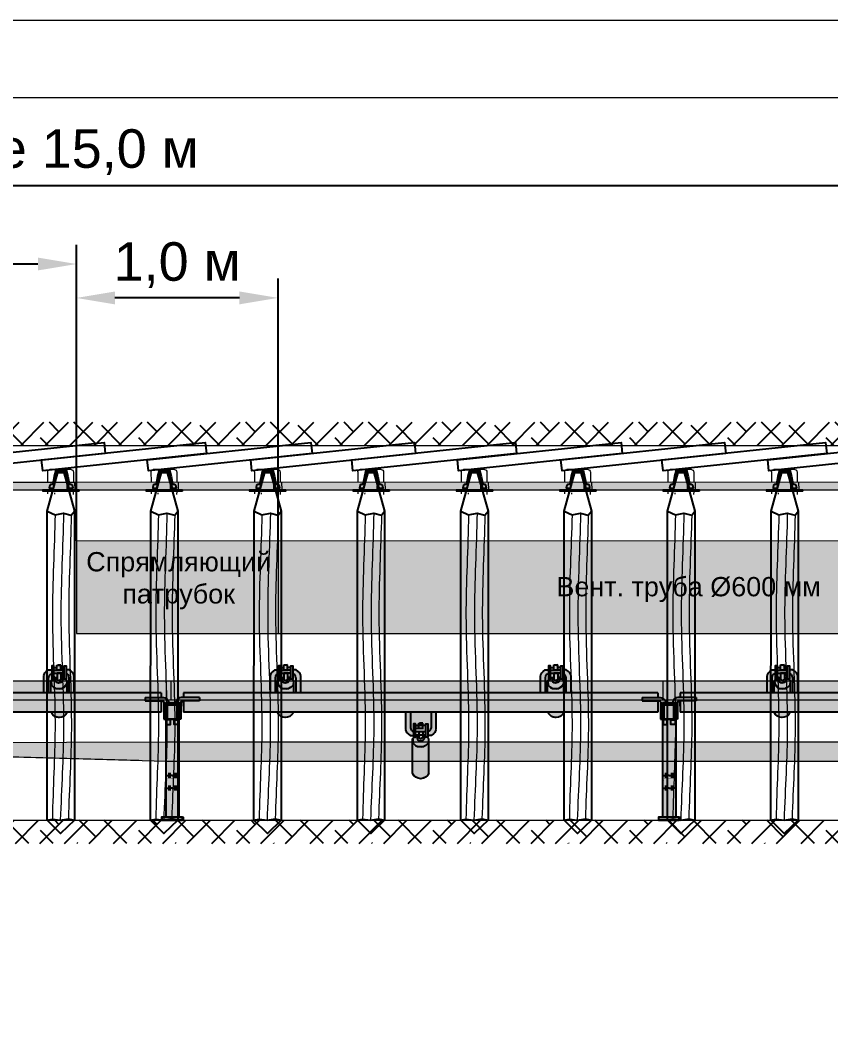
# Model space of a CAD drawing. Header units: inches. Extents: x -1850 to 56, y -982 to 275.
# Drawn here: x -1746.9 to -1694.4, y -750.3 to -684.8 of the extents above; entities that cross this region are included whole.
import ezdxf

# ---------------------------------------------------------------- set-up
doc = ezdxf.new("R2010")
doc.units = ezdxf.units.IN
doc.header["$MEASUREMENT"] = 0
doc.linetypes.add('ACAD_ISO10W100', pattern=[18, 12, -3, 0, -3])
doc.styles.get("Standard").update_dxf_attribs({"font": 'ARIAL.TTF'})
doc.dimstyles.new('ISO-25', dxfattribs={"dimtxt": 2.5, "dimasz": 2.5, "dimexe": 1.25, "dimexo": 0, "dimtad": 1, "dimdec": 0, "dimtxsty": 'Standard', "dimcen": 2.5, "dimadec": 0, "dimazin": 0, "dimtfac": 1, "dimtdec": 0, "dimtmove": 0, "dimatfit": 3, "dimfxl": 0, "dimarcsym": 0})

# ---------------------------------------------------------------- blocks, each defined once
blk = doc.blocks.new('*D77')
at = {"color": 0, "lineweight": -2}
for p, q in [((-1743.289, -718.572), (-1743.296, -701.58)), ((-1730.219, -718.567), (-1730.226, -701.575)), ((-1732.725, -702.826), (-1740.795, -702.829))]:
    blk.add_line(p, q, dxfattribs=at)
at = {"color": 0}
for points in [[(-1740.795, -702.413), (-1740.795, -703.246), (-1743.295, -702.83)], [(-1732.725, -702.409), (-1732.725, -703.243), (-1730.225, -702.825)]]:
    blk.add_solid(points, dxfattribs=at)
at = {"layer": 'Defpoints', "color": 0}
for p in [(-1743.295, -702.83), (-1743.289, -718.572), (-1730.219, -718.567)]:
    blk.add_point(p, dxfattribs=at)
at = {"color": 0, "lineweight": 0, "insert": (-1736.761, -700.7), "char_height": 2.5, "attachment_point": 5, "rotation": 0.02264}
blk.add_mtext('1,0 м', dxfattribs=at)
blk = doc.blocks.new('*D78')
at = {"color": 0, "lineweight": -2}
for p, q in [((-1823.291, -718.572), (-1823.291, -699.38)), ((-1743.289, -718.572), (-1743.289, -699.38)), ((-1745.789, -700.63), (-1820.791, -700.63))]:
    blk.add_line(p, q, dxfattribs=at)
at = {"color": 0}
for points in [[(-1820.791, -700.213), (-1820.791, -701.046), (-1823.291, -700.63)], [(-1745.789, -700.213), (-1745.789, -701.046), (-1743.289, -700.63)]]:
    blk.add_solid(points, dxfattribs=at)
at = {"layer": 'Defpoints', "color": 0}
for p in [(-1823.291, -700.63), (-1823.291, -718.572), (-1743.289, -718.572)]:
    blk.add_point(p, dxfattribs=at)
at = {"color": 0, "lineweight": 0, "insert": (-1783.29, -698.478), "char_height": 2.5, "attachment_point": 5}
blk.add_mtext('не более 8,0 м', dxfattribs=at)
blk = doc.blocks.new('*D81')
at = {"color": 0, "lineweight": -2}
for p, q in [((-1823.288, -718.578), (-1823.288, -694.281)), ((-1673.29, -718.541), (-1673.29, -694.281)), ((-1820.788, -695.531), (-1675.79, -695.531))]:
    blk.add_line(p, q, dxfattribs=at)
at = {"color": 0}
for points in [[(-1820.788, -695.115), (-1820.788, -695.948), (-1823.288, -695.531)], [(-1675.79, -695.115), (-1675.79, -695.948), (-1673.29, -695.531)]]:
    blk.add_solid(points, dxfattribs=at)
at = {"layer": 'Defpoints', "color": 0}
for p in [(-1673.29, -695.531), (-1823.288, -718.578), (-1673.29, -718.541)]:
    blk.add_point(p, dxfattribs=at)
at = {"color": 0, "lineweight": 0, "insert": (-1748.289, -693.379), "char_height": 2.5, "attachment_point": 5}
blk.add_mtext('не более 15,0 м', dxfattribs=at)
blk = doc.blocks.new('Ж.С. Л-80...')
at = {"lineweight": 0}
for color, points in [(254, [(-5954.7, 195.2), (-5954.7, 216.2), (-5931.9, 216.2), (-5931.9, 956.3), (-5879.6, 956.3), (-5868.9, 956.3), (-5867.4, 961.1), (-5860.5, 973.6), (-5853.7, 982), (-5843.2, 988.8), (-5832.2, 992), (-5816.9, 992), (-5816.9, 1020.9), (-5253.6, 1020.9), (-5253.6, 1132), (-5249.6, 1142.5), (-5245.6, 1151), (-5236.6, 1160), (-5222.6, 1170), (-5201.5, 1170), (-5201.5, 1196.1), (-5187.5, 1196.1), (-5187.5, 1184.8), (-5167.5, 1184.8), (-5167.5, 1201.7), (-5141.6, 1201.7), (-5141.6, 1185), (-5121.8, 1184.8), (-5121.8, 1196.1), (-5107.6, 1196.1), (-5107.6, 1171.9), (-5103.6, 1171), (-5086.6, 1170), (-5072.6, 1160), (-5063.5, 1151), (-5055.5, 1134), (-5055.5, 1097.7), (-5055.5, 1020.9), (-3503.6, 1020.9), (-3503.6, 1132), (-3495.6, 1151), (-3486.6, 1160), (-3472.6, 1170), (-3455.5, 1171), (-3451.5, 1171), (-3451.5, 1196.1), (-3437.5, 1196.1), (-3437.3, 1184.8), (-3417.8, 1184.8), (-3417.5, 1201.7), (-3391.6, 1201.7), (-3391.3, 1184.8), (-3371.7, 1184.8), (-3371.7, 1196.1), (-3357.6, 1196.1), (-3357.6, 1171.4), (-3353.6, 1171), (-3336.6, 1170), (-3322.6, 1160), (-3313.5, 1151), (-3305.5, 1134), (-3305.5, 1020.9), (-2742.2, 1020.9), (-2742.2, 992), (-2726.9, 992), (-2715.9, 988.8), (-2705.4, 982), (-2699.8, 975.1), (-2691.8, 961.1), (-2690.2, 956.3), (-2627.3, 956.3), (-2627.3, 216.2), (-2604.5, 216.2), (-2604.5, 195.2), (-2739.3, 195.2), (-2739.3, 216.2), (-2713, 216.2), (-2713, 849.7), (-2725.3, 849.7), (-2725.3, 960.3), (-2726.9, 964.7), (-2735.3, 968.4), (-2742.2, 894.9), (-3352.1, 894.9), (-3359.3, 882.8), (-3374.4, 869.4), (-3390, 862.9), (-3403.5, 861.2), (-3417.1, 862.9), (-3432.6, 869.3), (-3444.4, 878.9), (-3452.8, 890.5), (-3455.3, 894.9), (-4180.5, 894.9), (-4180.5, 783.8), (-4180.5, 781.8), (-4188.5, 764.8), (-4197.6, 755.8), (-4211.6, 745.8), (-4228.6, 744.8), (-4232.6, 744.8), (-4232.6, 734), (-4237.7, 734), (-4226.6, 724), (-4226.6, 701.2), (-4226.6, 500.7), (-4241.7, 479.2), (-4256, 469.9), (-4279.6, 464.8), (-4299.4, 468.3), (-4313.7, 476.1), (-4323.8, 485.8), (-4332.5, 500.7), (-4332.5, 724), (-4321.5, 734), (-4326.5, 734), (-4326.5, 743.4), (-4330.5, 744.8), (-4347.6, 745.8), (-4366.1, 760.3), (-4374.6, 773.3), (-4378.6, 783.8), (-4378.6, 894.9), (-5104, 894.9), (-5106.3, 890.5), (-5117.6, 876), (-5126.7, 869.2), (-5138.5, 863.9), (-5148.7, 861.6), (-5155.6, 861.2), (-5171.4, 863.5), (-5183.2, 868.4), (-5194.7, 877), (-5200.8, 884), (-5207.1, 894.9), (-5816.9, 894.9), (-5816.9, 968.4), (-5823.8, 968.4), (-5832.2, 964.7), (-5833.9, 960.3), (-5833.9, 849.7), (-5846.2, 849.7), (-5846.2, 216.2), (-5819.9, 216.2), (-5819.9, 195.2)]), (253, [(-2629.3, 975.1), (-5881.6, 975.1), (-5881.6, 1097.7), (-2629.3, 1097.7)]), (253, [(-2627.3, 578.7), (-5879.6, 578.7), (-5879.6, 701.2), (-2627.3, 701.2)])]:
    blk.add_hatch(color=color, dxfattribs=at).paths.add_polyline_path(points)
at = {"color": 7}
for p, q in [((-5187.3, 1184.8), (-5167.8, 1184.8)), ((-5167.5, 1168.3), (-5167.5, 1201.7)), ((-5167.5, 1201.7), (-5149.1, 1201.2)), ((-5141.6, 1201.7), (-5160.1, 1201.2)), ((-5141.6, 1168.3), (-5141.6, 1201.7)), ((-5121.8, 1184.8), (-5141.3, 1184.8)), ((-3437.3, 1184.8), (-3417.8, 1184.8)), ((-3417.5, 1201.7), (-3399.1, 1201.2)), ((-3417.5, 1168.3), (-3417.5, 1201.7)), ((-3391.6, 1201.7), (-3410.1, 1201.2)), ((-3391.6, 1168.3), (-3391.6, 1201.7)), ((-3371.8, 1184.8), (-3391.3, 1184.8)), ((-5253.6, 1134), (-5245.6, 1151)), ((-5253.6, 1020.9), (-5253.6, 1132)), ((-5245.6, 1151), (-5236.6, 1160)), ((-5236.6, 1160), (-5222.6, 1170)), ((-5222.6, 1170), (-5205.5, 1171)), ((-5221.6, 1020.9), (-5221.6, 1119)), ((-5221.4, 1118.6), (-5218.4, 1130.5)), ((-5218.4, 1130.5), (-5213.9, 1139)), ((-5213.9, 1139), (-5207.4, 1143.4)), ((-5207.4, 1143.4), (-5201.9, 1144.4)), ((-5187.3, 1148.3), (-5142.1, 1148.3)), ((-5187.3, 1121), (-5168.7, 1121)), ((-5186.9, 1169.1), (-5137.5, 1169.1)), ((-5177.4, 1121.4), (-5177, 1102.7)), ((-5122.2, 1169.1), (-5171.7, 1169.1)), ((-5167.4, 1147.9), (-5167.4, 1111.8)), ((-5121.8, 1148.3), (-5167.1, 1148.3)), ((-5141.7, 1147.9), (-5141.7, 1111.8)), ((-5121.8, 1121), (-5140.5, 1121)), ((-5131.8, 1121.4), (-5132.2, 1102.7)), ((-5101.7, 1143.4), (-5107.2, 1144.4)), ((-5086.6, 1170), (-5103.6, 1171)), ((-5095.3, 1139), (-5101.7, 1143.4)), ((-5090.8, 1130.5), (-5095.3, 1139)), ((-5087.8, 1118.6), (-5090.8, 1130.5)), ((-5087.6, 1020.9), (-5087.6, 1119)), ((-5072.6, 1160), (-5086.6, 1170)), ((-5063.5, 1151), (-5072.6, 1160)), ((-5055.5, 1134), (-5063.5, 1151)), ((-5055.5, 1020.9), (-5055.5, 1132)), ((-3503.6, 1134), (-3495.6, 1151)), ((-3503.6, 1020.9), (-3503.6, 1132)), ((-3495.6, 1151), (-3486.6, 1160)), ((-3486.6, 1160), (-3472.6, 1170)), ((-3472.6, 1170), (-3455.5, 1171)), ((-3471.6, 1020.9), (-3471.6, 1119)), ((-3471.4, 1118.6), (-3468.4, 1130.5)), ((-3468.4, 1130.5), (-3463.9, 1139)), ((-3463.9, 1139), (-3457.4, 1143.4)), ((-3457.4, 1143.4), (-3451.9, 1144.4)), ((-3437.3, 1148.3), (-3392.1, 1148.3)), ((-3437.3, 1121), (-3418.7, 1121)), ((-3436.9, 1169.1), (-3387.5, 1169.1)), ((-3427.4, 1121.4), (-3427, 1102.7)), ((-3372.2, 1169.1), (-3421.7, 1169.1)), ((-3417.4, 1147.9), (-3417.4, 1111.8)), ((-3371.8, 1148.3), (-3417.1, 1148.3)), ((-3391.7, 1147.9), (-3391.7, 1111.8)), ((-3371.8, 1121), (-3390.5, 1121)), ((-3381.8, 1121.4), (-3382.2, 1102.7)), ((-3351.7, 1143.4), (-3357.2, 1144.4)), ((-3336.6, 1170), (-3353.6, 1171)), ((-3345.3, 1139), (-3351.7, 1143.4)), ((-3340.8, 1130.5), (-3345.3, 1139)), ((-3337.8, 1118.6), (-3340.8, 1130.5)), ((-3337.6, 1020.9), (-3337.6, 1119)), ((-3322.6, 1160), (-3336.6, 1170)), ((-3313.5, 1151), (-3322.6, 1160)), ((-3305.5, 1134), (-3313.5, 1151)), ((-3305.5, 1020.9), (-3305.5, 1132)), ((-5197.9, 1070.9), (-5210.9, 1091)), ((-5207.5, 1100), (-5196.5, 1110)), ((-5207.5, 1020.9), (-5207.5, 1100)), ((-5205.5, 1097), (-5202.5, 1070.9)), ((-5202.5, 1070.9), (-5187.5, 1055.9)), ((-5187.8, 1059.9), (-5197.9, 1070.9)), ((-5174.8, 1049.9), (-5187.8, 1059.9)), ((-5187.5, 1055.9), (-5174.4, 1049.9)), ((-5177, 1102.7), (-5175.3, 1096.1)), ((-5175.3, 1096.1), (-5171.6, 1091.1)), ((-5156.8, 1047.9), (-5174.8, 1049.9)), ((-5174.4, 1049.9), (-5152.4, 1047.9)), ((-5171.6, 1091.1), (-5168.2, 1088.2)), ((-5168.2, 1088.2), (-5159.1, 1085.7)), ((-5167.4, 1111.8), (-5165.7, 1106.4)), ((-5165.7, 1106.4), (-5162.4, 1102.7)), ((-5162.4, 1102.7), (-5157.4, 1101.1)), ((-5159.1, 1085.7), (-5155.4, 1085.7)), ((-5157.4, 1101.1), (-5154.5, 1101.1)), ((-5134.7, 1049.9), (-5156.8, 1047.9)), ((-5151.7, 1101.1), (-5154.6, 1101.1)), ((-5150.1, 1085.7), (-5153.8, 1085.7)), ((-5152.4, 1047.9), (-5134.3, 1049.9)), ((-5146.7, 1102.7), (-5151.7, 1101.1)), ((-5140.9, 1088.2), (-5150.1, 1085.7)), ((-5143.4, 1106.4), (-5146.7, 1102.7)), ((-5141.7, 1111.8), (-5143.4, 1106.4)), ((-5137.6, 1091.1), (-5140.9, 1088.2)), ((-5133.8, 1096.1), (-5137.6, 1091.1)), ((-5121.7, 1055.9), (-5134.7, 1049.9)), ((-5134.3, 1049.9), (-5121.3, 1059.9)), ((-5132.2, 1102.7), (-5133.8, 1096.1)), ((-5106.6, 1070.9), (-5121.7, 1055.9)), ((-5101.6, 1100), (-5112.7, 1110)), ((-5103.6, 1097), (-5106.6, 1070.9)), ((-5101.6, 1020.9), (-5101.6, 1100)), ((-3457.5, 1100), (-3446.5, 1110)), ((-3457.5, 1020.9), (-3457.5, 1100)), ((-3455.5, 1097), (-3452.5, 1070.9)), ((-3452.5, 1070.9), (-3437.5, 1055.9)), ((-3424.8, 1049.9), (-3437.8, 1059.9)), ((-3437.5, 1055.9), (-3424.4, 1049.9)), ((-3427, 1102.7), (-3425.3, 1096.1)), ((-3425.3, 1096.1), (-3421.6, 1091.1)), ((-3406.8, 1047.9), (-3424.8, 1049.9)), ((-3424.4, 1049.9), (-3402.4, 1047.9)), ((-3421.6, 1091.1), (-3418.2, 1088.2)), ((-3418.2, 1088.2), (-3409.1, 1085.7)), ((-3417.4, 1111.8), (-3415.7, 1106.4)), ((-3415.7, 1106.4), (-3412.4, 1102.7)), ((-3412.4, 1102.7), (-3407.4, 1101.1)), ((-3409.1, 1085.7), (-3405.4, 1085.7)), ((-3407.4, 1101.1), (-3404.5, 1101.1)), ((-3384.7, 1049.9), (-3406.8, 1047.9)), ((-3401.7, 1101.1), (-3404.6, 1101.1)), ((-3400.1, 1085.7), (-3403.8, 1085.7)), ((-3402.4, 1047.9), (-3384.3, 1049.9)), ((-3396.7, 1102.7), (-3401.7, 1101.1)), ((-3390.9, 1088.2), (-3400.1, 1085.7)), ((-3393.4, 1106.4), (-3396.7, 1102.7)), ((-3391.7, 1111.8), (-3393.4, 1106.4)), ((-3387.6, 1091.1), (-3390.9, 1088.2)), ((-3383.8, 1096.1), (-3387.6, 1091.1)), ((-3371.7, 1055.9), (-3384.7, 1049.9)), ((-3384.3, 1049.9), (-3371.3, 1059.9)), ((-3382.2, 1102.7), (-3383.8, 1096.1)), ((-3356.6, 1070.9), (-3371.7, 1055.9)), ((-3371.3, 1059.9), (-3361.3, 1070.9)), ((-3351.6, 1100), (-3362.7, 1110)), ((-3361.3, 1070.9), (-3348.3, 1091)), ((-3353.6, 1097), (-3356.6, 1070.9)), ((-3351.6, 1020.9), (-3351.6, 1100)), ((-5853.7, 982), (-5860.5, 973.6)), ((-5843.2, 988.8), (-5853.7, 982)), ((-5832.2, 992), (-5843.2, 988.8)), ((-5817, 992), (-5832.2, 992)), ((-5713.7, 992), (-5832.2, 992)), ((-5816.9, 1020.9), (-2742.2, 1020.9)), ((-5816.9, 1020.9), (-5816.9, 992)), ((-5713.7, 992), (-5713.7, 968.4)), ((-2845.4, 992), (-2845.4, 968.4)), ((-2845.4, 992), (-2726.9, 992)), ((-2742.2, 1020.9), (-2742.2, 992)), ((-2742.1, 992), (-2726.9, 992)), ((-2726.9, 992), (-2715.9, 988.8)), ((-2715.9, 988.8), (-2705.4, 982)), ((-2705.4, 982), (-2698.6, 973.6)), ((-5931.9, 956.3), (-5931.9, 216.2)), ((-5868.9, 956.3), (-5931.9, 956.3)), ((-5867.4, 961.1), (-5870, 947.4)), ((-5860.5, 973.6), (-5867.4, 961.1)), ((-5842.7, 952.7), (-5844.8, 944.3)), ((-5838, 959), (-5842.7, 952.7)), ((-5832.2, 964.7), (-5838, 959)), ((-5833.9, 960.3), (-5833.9, 849.7)), ((-5823.8, 968.4), (-5832.2, 964.7)), ((-5713.7, 968.4), (-5823.8, 968.4)), ((-5816.9, 968.4), (-5816.9, 894.9)), ((-2845.4, 968.4), (-2735.3, 968.4)), ((-2742.2, 968.4), (-2742.2, 894.9)), ((-2735.3, 968.4), (-2726.9, 964.7)), ((-2726.9, 964.7), (-2721.2, 959)), ((-2725.3, 960.3), (-2725.3, 849.7)), ((-2721.2, 959), (-2716.5, 952.7)), ((-2716.5, 952.7), (-2714.4, 944.3)), ((-2698.6, 973.6), (-2691.8, 961.1)), ((-2691.8, 961.1), (-2689.2, 947.4)), ((-2690.2, 956.3), (-2627.3, 956.3)), ((-2627.3, 956.3), (-2627.3, 216.2)), ((-5816.9, 894.9), (-2742.2, 894.9)), ((-4378.6, 894.9), (-4378.6, 783.8)), ((-4346.6, 894.9), (-4346.6, 796.8)), ((-4212.6, 894.9), (-4212.6, 796.8)), ((-4180.5, 894.9), (-4180.5, 783.8)), ((-5833.9, 849.7), (-5861, 849.7)), ((-5846.2, 849.7), (-5846.2, 211.3)), ((-4346.4, 797.3), (-4343.4, 785.3)), ((-4343.4, 785.3), (-4338.9, 776.8)), ((-4312.3, 808.9), (-4292.8, 808.9)), ((-4247.2, 793.1), (-4296.7, 793.1)), ((-4292.5, 792.4), (-4292.5, 825.7)), ((-4292.5, 825.7), (-4274.1, 825.2)), ((-4246.8, 812.7), (-4292.1, 812.7)), ((-4266.6, 825.7), (-4285.1, 825.2)), ((-4266.6, 792.4), (-4266.6, 825.7)), ((-4246.8, 808.9), (-4266.3, 808.9)), ((-4215.8, 785.3), (-4220.3, 776.8)), ((-4212.8, 797.3), (-4215.8, 785.3)), ((-2725.3, 849.7), (-2698.2, 849.7)), ((-2713, 849.7), (-2713, 211.3)), ((-4378.6, 781.8), (-4370.6, 764.8)), ((-4370.6, 764.8), (-4361.6, 755.8)), ((-4361.6, 755.8), (-4347.6, 745.8)), ((-4347.6, 745.8), (-4330.5, 744.8)), ((-4338.9, 776.8), (-4332.4, 772.4)), ((-4332.5, 724), (-4321.5, 734)), ((-4332.5, 500.7), (-4332.5, 724)), ((-4332.4, 772.4), (-4326.9, 771.4)), ((-4330.5, 721), (-4327.5, 695)), ((-4312.3, 767.5), (-4246.7, 767.5)), ((-4312.3, 745), (-4293.7, 745)), ((-4311.9, 747.9), (-4246.7, 747.9)), ((-4302.4, 745.4), (-4302, 726.8)), ((-4302, 726.8), (-4300.3, 720.1)), ((-4300.3, 720.1), (-4296.6, 715.2)), ((-4292.4, 772), (-4292.4, 735.9)), ((-4292.4, 735.9), (-4290.7, 730.5)), ((-4290.7, 730.5), (-4287.4, 726.8)), ((-4287.4, 726.8), (-4282.4, 725.1)), ((-4282.4, 725.1), (-4279.5, 725.1)), ((-4276.7, 725.1), (-4279.6, 725.1)), ((-4271.7, 726.8), (-4276.7, 725.1)), ((-4268.4, 730.5), (-4271.7, 726.8)), ((-4266.7, 735.9), (-4268.4, 730.5)), ((-4266.7, 772), (-4266.7, 735.9)), ((-4246.8, 745), (-4265.5, 745)), ((-4258.8, 720.1), (-4262.6, 715.2)), ((-4257.2, 726.8), (-4258.8, 720.1)), ((-4256.8, 745.4), (-4257.2, 726.8)), ((-4226.6, 724), (-4237.7, 734)), ((-4226.7, 772.4), (-4232.2, 771.4)), ((-4228.6, 721), (-4231.6, 695)), ((-4211.6, 745.8), (-4228.6, 744.8)), ((-4220.3, 776.8), (-4226.7, 772.4)), ((-4226.6, 500.7), (-4226.6, 724)), ((-4197.6, 755.8), (-4211.6, 745.8)), ((-4188.5, 764.8), (-4197.6, 755.8)), ((-4180.5, 781.8), (-4188.5, 764.8)), ((-4327.5, 695), (-4312.5, 680)), ((-4312.5, 680), (-4299.4, 674)), ((-4281.8, 672), (-4299.8, 674)), ((-4299.4, 674), (-4277.4, 672)), ((-4296.6, 715.2), (-4293.2, 712.3)), ((-4293.2, 712.3), (-4284.1, 709.8)), ((-4284.1, 709.8), (-4280.4, 709.8)), ((-4259.7, 674), (-4281.8, 672)), ((-4275.1, 709.8), (-4278.8, 709.8)), ((-4277.4, 672), (-4259.3, 674)), ((-4265.9, 712.3), (-4275.1, 709.8)), ((-4262.6, 715.2), (-4265.9, 712.3)), ((-4246.7, 680), (-4259.7, 674)), ((-4231.6, 695), (-4246.7, 680)), ((-5888.8, 486.5), (-5914.6, 486.5)), ((-5904.3, 503.3), (-5904.3, 470.4)), ((-5851.3, 486.5), (-5877.1, 486.5)), ((-5866.8, 503.3), (-5866.8, 470.4)), ((-2707.9, 486.5), (-2682, 486.5)), ((-2692.4, 503.3), (-2692.4, 470.4)), ((-2670.4, 486.5), (-2644.5, 486.5)), ((-2654.9, 503.3), (-2654.9, 470.4)), ((-5888.8, 404), (-5914.6, 404)), ((-5904.3, 420.7), (-5904.3, 387.8)), ((-5851.3, 404), (-5877.1, 404)), ((-5866.8, 420.7), (-5866.8, 387.8)), ((-2707.9, 404), (-2682, 404)), ((-2692.4, 420.7), (-2692.4, 387.8)), ((-2670.4, 404), (-2644.5, 404)), ((-2654.9, 420.7), (-2654.9, 387.8))]:
    blk.add_line(p, q, dxfattribs=at)
at = {"color": 7, "lineweight": 0}
blk.add_lwpolyline([(-5954.7, 195.2), (-5954.7, 216.2), (-5931.9, 216.2), (-5931.9, 956.3), (-5879.6, 956.3), (-5868.9, 956.3), (-5867.4, 961.1), (-5860.5, 973.6), (-5853.7, 982), (-5843.2, 988.8), (-5832.2, 992), (-5816.9, 992), (-5816.9, 1020.9), (-5253.6, 1020.9), (-5253.6, 1132), (-5249.6, 1142.5), (-5245.6, 1151), (-5236.6, 1160), (-5222.6, 1170), (-5201.5, 1170), (-5201.5, 1196.1), (-5187.5, 1196.1), (-5187.5, 1184.8), (-5167.5, 1184.8), (-5167.5, 1201.7), (-5141.6, 1201.7), (-5141.6, 1185), (-5121.8, 1184.8), (-5121.8, 1196.1), (-5107.6, 1196.1), (-5107.6, 1171.9), (-5103.6, 1171), (-5086.6, 1170), (-5072.6, 1160), (-5063.5, 1151), (-5055.5, 1134), (-5055.5, 1097.7), (-5055.5, 1020.9), (-3503.6, 1020.9), (-3503.6, 1132), (-3495.6, 1151), (-3486.6, 1160), (-3472.6, 1170), (-3455.5, 1171), (-3451.5, 1171), (-3451.5, 1196.1), (-3437.5, 1196.1), (-3437.3, 1184.8), (-3417.8, 1184.8), (-3417.5, 1201.7), (-3391.6, 1201.7), (-3391.3, 1184.8), (-3371.7, 1184.8), (-3371.7, 1196.1), (-3357.6, 1196.1), (-3357.6, 1171.4), (-3353.6, 1171), (-3336.6, 1170), (-3322.6, 1160), (-3313.5, 1151), (-3305.5, 1134), (-3305.5, 1020.9), (-2742.2, 1020.9), (-2742.2, 992), (-2726.9, 992), (-2715.9, 988.8), (-2705.4, 982), (-2699.8, 975.1), (-2691.8, 961.1), (-2690.2, 956.3), (-2627.3, 956.3), (-2627.3, 216.2), (-2604.5, 216.2), (-2604.5, 195.2), (-2739.3, 195.2), (-2739.3, 216.2), (-2713, 216.2), (-2713, 849.7), (-2725.3, 849.7), (-2725.3, 960.3), (-2726.9, 964.7), (-2735.3, 968.4), (-2742.2, 894.9), (-3352.1, 894.9), (-3359.3, 882.8), (-3374.4, 869.4), (-3390, 862.9), (-3403.5, 861.2), (-3417.1, 862.9), (-3432.6, 869.3), (-3444.4, 878.9), (-3452.8, 890.5), (-3455.3, 894.9), (-4180.5, 894.9), (-4180.5, 783.8), (-4180.5, 781.8), (-4188.5, 764.8), (-4197.6, 755.8), (-4211.6, 745.8), (-4228.6, 744.8), (-4232.6, 744.8), (-4232.6, 734), (-4237.7, 734), (-4226.6, 724), (-4226.6, 701.2), (-4226.6, 500.7), (-4241.7, 479.2), (-4256, 469.9), (-4279.6, 464.8), (-4299.4, 468.3), (-4313.7, 476.1), (-4323.8, 485.8), (-4332.5, 500.7), (-4332.5, 724), (-4321.5, 734), (-4326.5, 734), (-4326.5, 743.4), (-4330.5, 744.8), (-4347.6, 745.8), (-4366.1, 760.3), (-4374.6, 773.3), (-4378.6, 783.8), (-4378.6, 894.9), (-5104, 894.9), (-5106.3, 890.5), (-5117.6, 876), (-5126.7, 869.2), (-5138.5, 863.9), (-5148.7, 861.6), (-5155.6, 861.2), (-5171.4, 863.5), (-5183.2, 868.4), (-5194.7, 877), (-5200.8, 884), (-5207.1, 894.9), (-5816.9, 894.9), (-5816.9, 968.4), (-5823.8, 968.4), (-5832.2, 964.7), (-5833.9, 960.3), (-5833.9, 849.7), (-5846.2, 849.7), (-5846.2, 216.2), (-5819.9, 216.2), (-5819.9, 195.2), (-5954.7, 195.2), (-5954.7, 195.2), (-5954.7, 195.2)], dxfattribs=at)
at = {"color": 7}
for points in [[(-5201.5, 1110), (-5187.5, 1110), (-5187.5, 1196.1), (-5201.5, 1196.1)], [(-5107.6, 1110), (-5121.7, 1110), (-5121.7, 1196.1), (-5107.6, 1196.1)], [(-3451.5, 1110), (-3437.5, 1110), (-3437.5, 1196.1), (-3451.5, 1196.1)], [(-3357.6, 1110), (-3371.7, 1110), (-3371.7, 1196.1), (-3357.6, 1196.1)], [(-5847.4, 849.7), (-5920.7, 849.7), (-5920.7, 943.6), (-5847.4, 943.6)], [(-2711.7, 849.7), (-2638.4, 849.7), (-2638.4, 943.6), (-2711.7, 943.6)], [(-5850, 816.2), (-5877.2, 816.2), (-5877.2, 846.8), (-5850, 846.8)], [(-4326.5, 734), (-4312.5, 734), (-4312.5, 820.1), (-4326.5, 820.1)], [(-4232.6, 734), (-4246.7, 734), (-4246.7, 820.1), (-4232.6, 820.1)], [(-2709.2, 816.2), (-2682, 816.2), (-2682, 846.8), (-2709.2, 846.8)], [(-5819.9, 195.2), (-5954.7, 195.2), (-5954.7, 216.2), (-5819.9, 216.2)], [(-2739.3, 195.2), (-2604.5, 195.2), (-2604.5, 216.2), (-2739.3, 216.2)]]:
    blk.add_lwpolyline(points, close=True, dxfattribs=at)
at = {"color": 7, "lineweight": 0}
for points in [[(-2629.3, 975.1), (-5881.6, 975.1), (-5881.6, 1097.7), (-2629.3, 1097.7)], [(-2627.3, 578.7), (-5879.6, 578.7), (-5879.6, 701.2), (-2627.3, 701.2)]]:
    blk.add_lwpolyline(points, close=True, dxfattribs=at)
at = {"color": 7, "linetype": 'Continuous', "const_width": 0.432}
for points in [[(-5886.5, 467.8), (-5929.2, 467.8), (-5929.2, 429.2)], [(-5886.5, 467.8), (-5843.7, 467.8), (-5843.7, 429.2)], [(-2672.7, 467.8), (-2715.4, 467.8), (-2715.4, 429.2)], [(-2672.7, 467.8), (-2629.9, 467.8), (-2629.9, 429.2)], [(-5922.3, 454.8), (-5926.2, 431.6)], [(-5850.7, 454.8), (-5846.8, 431.6)], [(-2708.4, 454.8), (-2712.4, 431.6)], [(-2636.9, 454.8), (-2632.9, 431.6)]]:
    blk.add_lwpolyline(points, dxfattribs=at)
for points in [[(-5886.5, 463.9), (-5915.9, 463.9, 0.362126), (-5921.4, 459.3), (-5922.9, 450.9)], [(-5886.5, 463.9), (-5857.1, 463.9, -0.362126), (-5851.6, 459.3), (-5850, 450.9)], [(-2672.7, 463.9), (-2702, 463.9, 0.362126), (-2707.6, 459.3), (-2709.1, 450.9)], [(-2672.7, 463.9), (-2643.3, 463.9, -0.362126), (-2637.8, 459.3), (-2636.2, 450.9)], [(-5929.2, 429.2, 0.363107), (-5926.2, 431.6, 0.363107)], [(-5843.7, 429.2, -0.363107), (-5846.8, 431.6, -0.363107)], [(-2715.4, 429.2, 0.363107), (-2712.4, 431.6, 0.363107)], [(-2629.9, 429.2, -0.363107), (-2632.9, 431.6, -0.363107)]]:
    blk.add_lwpolyline(points, format="xyb", dxfattribs=at)
at = {"color": 7}
for centre, radius, start, end in [((-5155.6, 917.4), 56.2, 203.56139, 331.37726), ((-3403.5, 917.4), 56.2, 208.62274, 336.43861), ((-4279.6, 521.7), 57, 201.63785, 338.36215)]:
    blk.add_arc(centre, radius, start, end, dxfattribs=at)
blk = doc.blocks.new('Переходной ж.став 1Л80')
at = {"lineweight": 0}
for color, points in [(254, [(141979.697, -140165.224), (141979.697, -140165.013), (141979.924, -140165.013), (141979.924, -140157.612), (141980.448, -140157.612), (141980.554, -140157.612), (141980.57, -140157.565), (141980.638, -140157.439), (141980.706, -140157.355), (141980.811, -140157.287), (141980.921, -140157.256), (141981.074, -140157.256), (141981.074, -140156.966), (141986.707, -140156.966), (141986.707, -140155.855), (141986.747, -140155.75), (141986.787, -140155.665), (141986.878, -140155.575), (141987.018, -140155.475), (141987.228, -140155.475), (141987.228, -140155.215), (141987.369, -140155.215), (141987.369, -140155.327), (141987.568, -140155.327), (141987.568, -140155.159), (141987.827, -140155.159), (141987.827, -140155.325), (141988.025, -140155.327), (141988.025, -140155.215), (141988.167, -140155.215), (141988.167, -140155.456), (141988.207, -140155.465), (141988.378, -140155.475), (141988.518, -140155.575), (141988.608, -140155.665), (141988.688, -140155.835), (141988.688, -140156.199), (141988.688, -140156.966), (142004.207, -140156.966), (142004.207, -140155.855), (142004.287, -140155.665), (142004.378, -140155.575), (142004.518, -140155.475), (142004.688, -140155.465), (142004.728, -140155.465), (142004.728, -140155.215), (142004.869, -140155.215), (142004.87, -140155.327), (142005.065, -140155.327), (142005.068, -140155.159), (142005.327, -140155.159), (142005.33, -140155.327), (142005.527, -140155.327), (142005.527, -140155.215), (142005.667, -140155.215), (142005.667, -140155.462), (142005.707, -140155.465), (142005.878, -140155.475), (142006.018, -140155.575), (142006.108, -140155.665), (142006.188, -140155.835), (142006.188, -140156.966), (142011.821, -140156.966), (142011.821, -140157.256), (142011.974, -140157.256), (142012.084, -140157.287), (142012.189, -140157.355), (142012.245, -140157.424), (142012.325, -140157.565), (142012.341, -140157.612), (142012.971, -140157.612), (142012.971, -140165.013), (142013.199, -140165.013), (142013.199, -140165.224), (142011.851, -140165.224), (142011.851, -140165.013), (142012.114, -140165.013), (142012.114, -140163.091), (142010.568, -140161.545), (142010.5, -140161.4), (142010.479, -140161.25), (142010.497, -140161.111), (142010.571, -140160.951), (142010.65, -140160.858), (142010.745, -140160.788), (142010.913, -140160.726), (142011.037, -140160.718), (142011.129, -140160.636), (142011.22, -140160.583), (142011.303, -140160.553), (142011.458, -140160.531), (142011.637, -140160.56), (142011.728, -140160.599), (142011.787, -140160.636), (142011.838, -140160.677), (142011.879, -140160.718), (142011.927, -140160.718), (142012.114, -140160.718), (142012.114, -140158.678), (142011.991, -140158.678), (142011.991, -140157.572), (142011.974, -140157.528), (142011.89, -140157.491), (142011.821, -140157.491), (142011.821, -140158.226), (142005.723, -140158.226), (142005.66, -140158.334), (142005.6, -140158.404), (142005.497, -140158.483), (142005.406, -140158.527), (142005.208, -140158.563), (142005.082, -140158.549), (142004.936, -140158.493), (142004.803, -140158.391), (142004.726, -140158.289), (142004.693, -140158.226), (141988.204, -140158.226), (141988.18, -140158.271), (141988.067, -140158.415), (141987.976, -140158.483), (141987.858, -140158.537), (141987.757, -140158.559), (141987.687, -140158.563), (141987.53, -140158.541), (141987.412, -140158.491), (141987.297, -140158.405), (141987.236, -140158.336), (141987.172, -140158.226), (141981.074, -140158.226), (141981.074, -140157.491), (141981.005, -140157.491), (141980.921, -140157.528), (141980.905, -140157.572), (141980.905, -140158.678), (141980.781, -140158.678), (141980.781, -140165.013), (141981.045, -140165.013), (141981.045, -140165.224)]), (253, [(142012.95, -140157.424), (141980.427, -140157.424), (141980.427, -140156.199), (142012.95, -140156.199)]), (253, [(142012.971, -140160.487), (141980.781, -140161.388), (141980.781, -140160.163), (142012.971, -140160.258)])]:
    blk.add_hatch(color=color, dxfattribs=at).paths.add_polyline_path(points)
at = {"color": 7}
for p, q in [((141987.568, -140155.492), (141987.568, -140155.159)), ((141987.568, -140155.159), (141987.753, -140155.164)), ((141987.827, -140155.159), (141987.643, -140155.164)), ((141987.827, -140155.492), (141987.827, -140155.159)), ((142005.068, -140155.159), (142005.253, -140155.164)), ((142005.068, -140155.492), (142005.068, -140155.159)), ((142005.327, -140155.159), (142005.143, -140155.164)), ((142005.327, -140155.492), (142005.327, -140155.159)), ((141986.707, -140155.835), (141986.787, -140155.665)), ((141986.787, -140155.665), (141986.878, -140155.575)), ((141986.878, -140155.575), (141987.018, -140155.475)), ((141987.018, -140155.475), (141987.188, -140155.465)), ((141987.06, -140155.87), (141987.104, -140155.786)), ((141987.104, -140155.786), (141987.169, -140155.741)), ((141987.169, -140155.741), (141987.224, -140155.731)), ((141987.37, -140155.327), (141987.565, -140155.327)), ((141987.37, -140155.692), (141987.823, -140155.692)), ((141987.374, -140155.485), (141987.868, -140155.485)), ((141988.021, -140155.485), (141987.527, -140155.485)), ((141987.569, -140155.696), (141987.569, -140156.057)), ((141988.025, -140155.692), (141987.573, -140155.692)), ((141987.826, -140155.696), (141987.826, -140156.057)), ((141988.025, -140155.327), (141987.83, -140155.327)), ((141988.226, -140155.741), (141988.171, -140155.731)), ((141988.378, -140155.475), (141988.207, -140155.465)), ((141988.291, -140155.786), (141988.226, -140155.741)), ((141988.336, -140155.87), (141988.291, -140155.786)), ((141988.518, -140155.575), (141988.378, -140155.475)), ((141988.608, -140155.665), (141988.518, -140155.575)), ((141988.688, -140155.835), (141988.608, -140155.665)), ((142004.207, -140155.835), (142004.287, -140155.665)), ((142004.287, -140155.665), (142004.378, -140155.575)), ((142004.378, -140155.575), (142004.518, -140155.475)), ((142004.518, -140155.475), (142004.688, -140155.465)), ((142004.56, -140155.87), (142004.604, -140155.786)), ((142004.604, -140155.786), (142004.669, -140155.741)), ((142004.669, -140155.741), (142004.724, -140155.731)), ((142004.87, -140155.327), (142005.065, -140155.327)), ((142004.87, -140155.692), (142005.323, -140155.692)), ((142004.874, -140155.485), (142005.368, -140155.485)), ((142005.521, -140155.485), (142005.027, -140155.485)), ((142005.069, -140155.696), (142005.069, -140156.057)), ((142005.525, -140155.692), (142005.073, -140155.692)), ((142005.326, -140155.696), (142005.326, -140156.057)), ((142005.525, -140155.327), (142005.33, -140155.327)), ((142005.726, -140155.741), (142005.671, -140155.731)), ((142005.878, -140155.475), (142005.707, -140155.465)), ((142005.791, -140155.786), (142005.726, -140155.741)), ((142005.836, -140155.87), (142005.791, -140155.786)), ((142006.018, -140155.575), (142005.878, -140155.475)), ((142006.108, -140155.665), (142006.018, -140155.575)), ((142006.188, -140155.835), (142006.108, -140155.665)), ((141986.707, -140156.966), (141986.707, -140155.855)), ((141987.028, -140156.966), (141987.028, -140155.986)), ((141987.03, -140155.99), (141987.06, -140155.87)), ((141987.265, -140156.466), (141987.134, -140156.266)), ((141987.168, -140156.176), (141987.278, -140156.076)), ((141987.168, -140156.966), (141987.168, -140156.176)), ((141987.188, -140156.206), (141987.218, -140156.466)), ((141987.218, -140156.466), (141987.369, -140156.616)), ((141987.365, -140156.576), (141987.265, -140156.466)), ((141987.37, -140155.966), (141987.557, -140155.966)), ((141987.47, -140155.962), (141987.474, -140156.148)), ((141987.474, -140156.148), (141987.49, -140156.215)), ((141987.49, -140156.215), (141987.528, -140156.264)), ((141987.528, -140156.264), (141987.561, -140156.293)), ((141987.561, -140156.293), (141987.652, -140156.318)), ((141987.569, -140156.057), (141987.586, -140156.111)), ((141987.586, -140156.111), (141987.619, -140156.148)), ((141987.619, -140156.148), (141987.669, -140156.165)), ((141987.652, -140156.318), (141987.69, -140156.318)), ((141987.669, -140156.165), (141987.698, -140156.165)), ((141987.726, -140156.165), (141987.697, -140156.165)), ((141987.743, -140156.318), (141987.706, -140156.318)), ((141987.776, -140156.148), (141987.726, -140156.165)), ((141987.834, -140156.293), (141987.743, -140156.318)), ((141987.809, -140156.111), (141987.776, -140156.148)), ((141987.826, -140156.057), (141987.809, -140156.111)), ((141987.868, -140156.264), (141987.834, -140156.293)), ((141988.025, -140155.966), (141987.838, -140155.966)), ((141987.905, -140156.215), (141987.868, -140156.264)), ((141987.922, -140156.148), (141987.905, -140156.215)), ((141987.926, -140155.962), (141987.922, -140156.148)), ((141988.177, -140156.466), (141988.027, -140156.616)), ((141988.227, -140156.176), (141988.117, -140156.076)), ((141988.207, -140156.206), (141988.177, -140156.466)), ((141988.227, -140156.966), (141988.227, -140156.176)), ((141988.366, -140155.99), (141988.336, -140155.87)), ((141988.367, -140156.966), (141988.367, -140155.986)), ((141988.688, -140156.966), (141988.688, -140155.855)), ((142004.207, -140156.966), (142004.207, -140155.855)), ((142004.528, -140156.966), (142004.528, -140155.986)), ((142004.53, -140155.99), (142004.56, -140155.87)), ((142004.668, -140156.176), (142004.778, -140156.076)), ((142004.668, -140156.966), (142004.668, -140156.176)), ((142004.688, -140156.206), (142004.718, -140156.466)), ((142004.718, -140156.466), (142004.869, -140156.616)), ((142004.87, -140155.966), (142005.057, -140155.966)), ((142004.97, -140155.962), (142004.974, -140156.148)), ((142004.974, -140156.148), (142004.99, -140156.215)), ((142004.99, -140156.215), (142005.028, -140156.264)), ((142005.028, -140156.264), (142005.061, -140156.293)), ((142005.061, -140156.293), (142005.152, -140156.318)), ((142005.069, -140156.057), (142005.086, -140156.111)), ((142005.086, -140156.111), (142005.119, -140156.148)), ((142005.119, -140156.148), (142005.169, -140156.165)), ((142005.152, -140156.318), (142005.19, -140156.318)), ((142005.169, -140156.165), (142005.198, -140156.165)), ((142005.226, -140156.165), (142005.197, -140156.165)), ((142005.243, -140156.318), (142005.206, -140156.318)), ((142005.276, -140156.148), (142005.226, -140156.165)), ((142005.334, -140156.293), (142005.243, -140156.318)), ((142005.309, -140156.111), (142005.276, -140156.148)), ((142005.326, -140156.057), (142005.309, -140156.111)), ((142005.368, -140156.264), (142005.334, -140156.293)), ((142005.525, -140155.966), (142005.338, -140155.966)), ((142005.405, -140156.215), (142005.368, -140156.264)), ((142005.422, -140156.148), (142005.405, -140156.215)), ((142005.426, -140155.962), (142005.422, -140156.148)), ((142005.677, -140156.466), (142005.527, -140156.616)), ((142005.53, -140156.576), (142005.631, -140156.466)), ((142005.727, -140156.176), (142005.617, -140156.076)), ((142005.631, -140156.466), (142005.761, -140156.266)), ((142005.707, -140156.206), (142005.677, -140156.466)), ((142005.727, -140156.966), (142005.727, -140156.176)), ((142005.866, -140155.99), (142005.836, -140155.87)), ((142005.867, -140156.966), (142005.867, -140155.986)), ((142006.188, -140156.966), (142006.188, -140155.855)), ((141981.074, -140156.966), (142011.821, -140156.966)), ((141981.074, -140156.966), (141981.074, -140157.256)), ((141987.495, -140156.676), (141987.365, -140156.576)), ((141987.369, -140156.616), (141987.499, -140156.676)), ((141987.676, -140156.696), (141987.495, -140156.676)), ((141987.499, -140156.676), (141987.72, -140156.696)), ((141987.896, -140156.676), (141987.676, -140156.696)), ((141987.72, -140156.696), (141987.9, -140156.676)), ((141988.027, -140156.616), (141987.896, -140156.676)), ((141987.9, -140156.676), (141988.03, -140156.576)), ((142004.995, -140156.676), (142004.865, -140156.576)), ((142004.869, -140156.616), (142004.999, -140156.676)), ((142005.176, -140156.696), (142004.995, -140156.676)), ((142004.999, -140156.676), (142005.22, -140156.696)), ((142005.396, -140156.676), (142005.176, -140156.696)), ((142005.22, -140156.696), (142005.4, -140156.676)), ((142005.527, -140156.616), (142005.396, -140156.676)), ((142005.4, -140156.676), (142005.53, -140156.576)), ((142011.821, -140156.966), (142011.821, -140157.256)), ((141979.924, -140157.612), (141979.924, -140165.013)), ((141980.554, -140157.612), (141979.924, -140157.612)), ((141980.57, -140157.565), (141980.544, -140157.701)), ((141980.638, -140157.439), (141980.57, -140157.565)), ((141980.706, -140157.355), (141980.638, -140157.439)), ((141980.811, -140157.287), (141980.706, -140157.355)), ((141980.816, -140157.649), (141980.795, -140157.732)), ((141980.921, -140157.256), (141980.811, -140157.287)), ((141980.864, -140157.586), (141980.816, -140157.649)), ((141980.921, -140157.528), (141980.864, -140157.586)), ((141980.905, -140157.572), (141980.905, -140158.678)), ((141981.073, -140157.256), (141980.921, -140157.256)), ((141982.106, -140157.256), (141980.921, -140157.256)), ((141981.005, -140157.491), (141980.921, -140157.528)), ((141982.106, -140157.491), (141981.005, -140157.491)), ((141981.074, -140157.491), (141981.074, -140158.226)), ((141982.106, -140157.256), (141982.106, -140157.491)), ((142010.789, -140157.256), (142010.789, -140157.491)), ((142010.789, -140157.256), (142011.974, -140157.256)), ((142010.789, -140157.491), (142011.89, -140157.491)), ((142011.821, -140157.491), (142011.821, -140158.226)), ((142011.822, -140157.256), (142011.974, -140157.256)), ((142011.89, -140157.491), (142011.974, -140157.528)), ((142011.974, -140157.256), (142012.084, -140157.287)), ((142011.974, -140157.528), (142012.032, -140157.586)), ((142011.991, -140157.572), (142011.991, -140158.678)), ((142012.032, -140157.586), (142012.079, -140157.649)), ((142012.079, -140157.649), (142012.1, -140157.732)), ((142012.084, -140157.287), (142012.189, -140157.355)), ((142012.189, -140157.355), (142012.257, -140157.439)), ((142012.257, -140157.439), (142012.325, -140157.565)), ((142012.325, -140157.565), (142012.352, -140157.701)), ((142012.341, -140157.612), (142012.971, -140157.612)), ((142012.971, -140157.612), (142012.971, -140165.013)), ((141981.074, -140158.226), (142011.821, -140158.226)), ((141980.905, -140158.678), (141980.634, -140158.678)), ((141980.781, -140158.678), (141980.781, -140165.062)), ((142011.991, -140158.678), (142012.262, -140158.678)), ((142012.114, -140158.678), (142012.114, -140165.062)), ((142011.002, -140161.037), (142011.177, -140161.037)), ((142011.037, -140160.718), (142011.177, -140160.718)), ((142011.317, -140160.718), (142011.599, -140160.718)), ((142011.317, -140161.037), (142011.599, -140161.037)), ((142011.739, -140160.718), (142012.114, -140160.718)), ((142011.739, -140161.036), (142012.114, -140161.036)), ((141980.356, -140162.31), (141980.097, -140162.31)), ((141980.201, -140162.142), (141980.201, -140162.471)), ((141980.731, -140162.31), (141980.472, -140162.31)), ((141980.575, -140162.142), (141980.575, -140162.471)), ((142012.165, -140162.31), (142012.423, -140162.31)), ((142012.32, -140162.142), (142012.32, -140162.471)), ((142012.54, -140162.31), (142012.798, -140162.31)), ((142012.695, -140162.142), (142012.695, -140162.471)), ((141980.201, -140162.968), (141980.201, -140163.297)), ((141980.575, -140162.968), (141980.575, -140163.297)), ((142012.32, -140162.968), (142012.32, -140163.297)), ((142012.695, -140162.968), (142012.695, -140163.297)), ((141980.356, -140163.136), (141980.097, -140163.136)), ((141980.731, -140163.136), (141980.472, -140163.136)), ((142012.165, -140163.136), (142012.423, -140163.136)), ((142012.54, -140163.136), (142012.798, -140163.136))]:
    blk.add_line(p, q, dxfattribs=at)
at = {"color": 7, "lineweight": 0}
for p, q in [((142012.114, -140163.091), (142010.568, -140161.545)), ((142012.114, -140162.653), (142010.862, -140161.401))]:
    blk.add_line(p, q, dxfattribs=at)
for points in [[(141979.697, -140165.224), (141979.697, -140165.013), (141979.924, -140165.013), (141979.924, -140157.612), (141980.448, -140157.612), (141980.554, -140157.612), (141980.57, -140157.565), (141980.638, -140157.439), (141980.706, -140157.355), (141980.811, -140157.287), (141980.921, -140157.256), (141981.074, -140157.256), (141981.074, -140156.966), (141986.707, -140156.966), (141986.707, -140155.855), (141986.747, -140155.75), (141986.787, -140155.665), (141986.878, -140155.575), (141987.018, -140155.475), (141987.228, -140155.475), (141987.228, -140155.215), (141987.369, -140155.215), (141987.369, -140155.327), (141987.568, -140155.327), (141987.568, -140155.159), (141987.827, -140155.159), (141987.827, -140155.325), (141988.025, -140155.327), (141988.025, -140155.215), (141988.167, -140155.215), (141988.167, -140155.456), (141988.207, -140155.465), (141988.378, -140155.475), (141988.518, -140155.575), (141988.608, -140155.665), (141988.688, -140155.835), (141988.688, -140156.199), (141988.688, -140156.966), (142004.207, -140156.966), (142004.207, -140155.855), (142004.287, -140155.665), (142004.378, -140155.575), (142004.518, -140155.475), (142004.688, -140155.465), (142004.728, -140155.465), (142004.728, -140155.215), (142004.869, -140155.215), (142004.87, -140155.327), (142005.065, -140155.327), (142005.068, -140155.159), (142005.327, -140155.159), (142005.33, -140155.327), (142005.527, -140155.327), (142005.527, -140155.215), (142005.667, -140155.215), (142005.667, -140155.462), (142005.707, -140155.465), (142005.878, -140155.475), (142006.018, -140155.575), (142006.108, -140155.665), (142006.188, -140155.835), (142006.188, -140156.966), (142011.821, -140156.966), (142011.821, -140157.256), (142011.974, -140157.256), (142012.084, -140157.287), (142012.189, -140157.355), (142012.245, -140157.424), (142012.325, -140157.565), (142012.341, -140157.612), (142012.971, -140157.612), (142012.971, -140165.013), (142013.199, -140165.013), (142013.199, -140165.224), (142011.851, -140165.224), (142011.851, -140165.013), (142012.114, -140165.013), (142012.114, -140163.091), (142010.568, -140161.545), (142010.5, -140161.4), (142010.479, -140161.25), (142010.497, -140161.111), (142010.571, -140160.951), (142010.65, -140160.858), (142010.745, -140160.788), (142010.913, -140160.726), (142011.037, -140160.718), (142011.129, -140160.636), (142011.22, -140160.583), (142011.303, -140160.553), (142011.458, -140160.531), (142011.637, -140160.56), (142011.728, -140160.599), (142011.787, -140160.636), (142011.838, -140160.677), (142011.879, -140160.718), (142011.927, -140160.718), (142012.114, -140160.718), (142012.114, -140158.678), (142011.991, -140158.678), (142011.991, -140157.572), (142011.974, -140157.528), (142011.89, -140157.491), (142011.821, -140157.491), (142011.821, -140158.226), (142005.723, -140158.226), (142005.723, -140158.226), (142005.723, -140158.226), (142005.723, -140158.226), (142005.723, -140158.226), (142005.723, -140158.226), (142005.723, -140158.226), (142005.723, -140158.226), (142005.66, -140158.334), (142005.6, -140158.404), (142005.497, -140158.483), (142005.406, -140158.527), (142005.208, -140158.563), (142005.082, -140158.549), (142004.936, -140158.493), (142004.803, -140158.391), (142004.726, -140158.289), (142004.693, -140158.226), (141988.204, -140158.226), (141988.18, -140158.271), (141988.067, -140158.415), (141987.976, -140158.483), (141987.858, -140158.537), (141987.757, -140158.559), (141987.687, -140158.563), (141987.53, -140158.541), (141987.412, -140158.491), (141987.297, -140158.405), (141987.236, -140158.336), (141987.172, -140158.226), (141981.074, -140158.226), (141981.074, -140157.491), (141981.005, -140157.491), (141980.921, -140157.528), (141980.905, -140157.572), (141980.905, -140158.678), (141980.781, -140158.678), (141980.781, -140165.013), (141981.045, -140165.013), (141981.045, -140165.224), (141979.697, -140165.224), (141979.697, -140165.224), (141979.697, -140165.224)], [(142012.114, -140160.511), (141982.517, -140161.331)], [(142011.33, -140160.718), (142011.32, -140160.548), (142011.598, -140160.548), (142011.586, -140160.718)], [(142011.349, -140160.548), (142011.359, -140160.718)], [(142011.563, -140161.036), (142011.558, -140161.107), (142011.354, -140161.107), (142011.349, -140161.036)], [(142011.378, -140161.036), (142011.382, -140161.107)], [(142011.54, -140161.036), (142011.536, -140161.107)], [(142011.569, -140160.548), (142011.559, -140160.718)]]:
    blk.add_lwpolyline(points, dxfattribs=at)
at = {"color": 7}
for points in [[(141987.228, -140156.076), (141987.369, -140156.076), (141987.369, -140155.215), (141987.228, -140155.215)], [(141988.167, -140156.076), (141988.027, -140156.076), (141988.027, -140155.215), (141988.167, -140155.215)], [(142004.728, -140156.076), (142004.869, -140156.076), (142004.869, -140155.215), (142004.728, -140155.215)], [(142005.667, -140156.076), (142005.527, -140156.076), (142005.527, -140155.215), (142005.667, -140155.215)], [(141980.769, -140158.678), (141980.036, -140158.678), (141980.036, -140157.739), (141980.769, -140157.739)], [(142012.126, -140158.678), (142012.859, -140158.678), (142012.859, -140157.739), (142012.126, -140157.739)], [(141980.744, -140159.013), (141980.472, -140159.013), (141980.472, -140158.707), (141980.744, -140158.707)], [(142012.152, -140159.013), (142012.424, -140159.013), (142012.424, -140158.707), (142012.152, -140158.707)], [(142011.177, -140161.149), (142011.317, -140161.149), (142011.317, -140160.606), (142011.177, -140160.606)], [(142011.739, -140161.149), (142011.599, -140161.149), (142011.599, -140160.606), (142011.739, -140160.606)], [(141981.045, -140165.224), (141979.697, -140165.224), (141979.697, -140165.013), (141981.045, -140165.013)], [(142011.851, -140165.224), (142013.199, -140165.224), (142013.199, -140165.013), (142011.851, -140165.013)]]:
    blk.add_lwpolyline(points, close=True, dxfattribs=at)
at = {"color": 7, "lineweight": 0}
for points in [[(142012.95, -140157.424), (141980.427, -140157.424), (141980.427, -140156.199), (142012.95, -140156.199)], [(142012.971, -140160.487), (141980.781, -140161.388), (141980.781, -140160.163), (142012.971, -140160.258)]]:
    blk.add_lwpolyline(points, close=True, dxfattribs=at)
at = {"color": 7, "linetype": 'Continuous', "const_width": 0.00432}
for points in [[(141980.379, -140162.497), (141979.951, -140162.497), (141979.951, -140162.884)], [(141980.021, -140162.627), (141979.981, -140162.859)], [(141980.379, -140162.497), (141980.806, -140162.497), (141980.806, -140162.884)], [(141980.736, -140162.627), (141980.776, -140162.859)], [(142012.517, -140162.497), (142012.089, -140162.497), (142012.089, -140162.884)], [(142012.159, -140162.627), (142012.119, -140162.859)], [(142012.517, -140162.497), (142012.944, -140162.497), (142012.944, -140162.884)], [(142012.874, -140162.627), (142012.914, -140162.859)]]:
    blk.add_lwpolyline(points, dxfattribs=at)
for points in [[(141979.951, -140162.884, 0.363107), (141979.981, -140162.859, 0.363107)], [(141980.379, -140162.536), (141980.085, -140162.536, 0.362126), (141980.03, -140162.582), (141980.014, -140162.666)], [(141980.379, -140162.536), (141980.672, -140162.536, -0.362126), (141980.728, -140162.582), (141980.743, -140162.666)], [(141980.806, -140162.884, -0.363107), (141980.776, -140162.859, -0.363107)], [(142012.089, -140162.884, 0.363107), (142012.119, -140162.859, 0.363107)], [(142012.517, -140162.536), (142012.223, -140162.536, 0.362126), (142012.168, -140162.582), (142012.152, -140162.666)], [(142012.517, -140162.536), (142012.811, -140162.536, -0.362126), (142012.866, -140162.582), (142012.881, -140162.666)], [(142012.944, -140162.884, -0.363107), (142012.914, -140162.859, -0.363107)]]:
    blk.add_lwpolyline(points, format="xyb", dxfattribs=at)
at = {"color": 7}
for centre, start, end in [((141987.687, -140158.002), 203.56139, 331.37726), ((142005.208, -140158.002), 203.56144, 336.43861)]:
    blk.add_arc(centre, 0.562, start, end, dxfattribs=at)
at = {"color": 7, "lineweight": 0}
for centre, radius, start, end in [((142011.011, -140161.25), 0.533, 87.29017, 213.58634), ((142011.011, -140161.25), 0.213, 92.44978, 225.41632), ((142011.458, -140161.101), 0.57, 177.48199, 6.54901), ((142011.458, -140161.101), 0.57, 42.30757, 137.71625), ((142011.458, -140161.101), 0.194, 194.27135, 345.72865)]:
    blk.add_arc(centre, radius, start, end, dxfattribs=at)
blk = doc.blocks.new('ско670')
blk.add_hatch(color=7).paths.add_polyline_path([(109304, 1390.7), (110003.8, 1563.3), (110017.3, 1516.4), (109316.1, 1342)])
at = {"lineweight": 15}
blk.add_hatch(color=7, dxfattribs=at).paths.add_polyline_path([(109165.6, 1294.3), (109163.3, 1303.8), (109393.9, 1361.4), (109396.3, 1352)])
for p, q in [((109304, 1390.7), (110003.8, 1563.3)), ((109316.1, 1342), (110017.3, 1516.4)), ((110003.8, 1563.3), (110017.3, 1516.4)), ((109311.4, 1474.8), (109178.4, 1441.6)), ((109329.6, 1463.9), (109345.3, 1401.1)), ((109167.5, 1423.4), (109183.2, 1360.6)), ((109304, 1390.7), (109316.1, 1342)), ((109393.9, 1361.4), (109163.3, 1303.8)), ((109165.6, 1294.3), (109396.3, 1352)), ((109360.1, 1340), (109364.2, 1321.7)), ((109163.3, 1303.8), (109165.6, 1294.3)), ((109197.8, 1302.4), (109201.8, 1286.5)), ((109243.3, 1303.8), (109245.6, 1294.3))]:
    blk.add_line(p, q, dxfattribs=at)
at = {"color": 7, "linetype": 'ACAD_ISO10W100'}
blk.add_line((109396.3, 1352), (109394.1, 1361.5), dxfattribs=at)
at = {"lineweight": 15, "extrusion": (0, 0, -1)}
for centre, major_axis, start_param, end_param in [((109182.1, 1427.1), (-12.3, 8.5), 5.43291, 7.003706), ((109315, 1460.3), (8.5, 12.3), -0.850275, 0.720521)]:
    blk.add_ellipse(centre, major_axis=major_axis, ratio=1, start_param=start_param, end_param=end_param, dxfattribs=at)
blk = doc.blocks.new('СВП')
at = {"color": 0}
for points in [[(95938.2, -86106.3), (95919.5, -86106.3, -0.340005), (95911.6, -86100.3), (95904.8, -86074.6, -0.016215), (95904.7, -86074.3), (95890.6, -86002.6, 0.358196), (95882.7, -85996.1), (95869.9, -85996.1, 0.472988), (95865.5, -86001.5), (95869.3, -86020.7, 0.357785), (95873.7, -86024.4), (95883.9, -86024.4, -0.35919), (95888.3, -86028), (95897.5, -86075.5, 0.01414), (95897.5, -86075.8), (95907.6, -86115.7, 0.343306), (95912, -86119.1), (95938.2, -86119.1)], [(95982.6, -86075), (95991.9, -86027.9, -0.358206), (95996.3, -86024.3), (96006.4, -86024.3, 0.354907), (96010.8, -86020.7), (96014.9, -86001.5, 0.476116), (96010.5, -85996.1), (95997.6, -85996.1, 0.357522), (95989.7, -86002.6), (95975.2, -86075.4)], [(95938.2, -86119.1), (95967.9, -86119.1, 0.342909), (95972.2, -86115.7), (95982.6, -86075)], [(95975.2, -86075.4), (95968.3, -86100.4, -0.338079), (95960.5, -86106.3), (95938.2, -86106.3)]]:
    blk.add_lwpolyline(points, format="xyb", dxfattribs=at)
blk = doc.blocks.new('Рама смеш.крепи')
for points in [[(29.788, 275.042), (30.164, 275.042), (30.858, 272.533), (30.858, 252.495), (29.958, 251.631), (29.09, 252.495), (29.098, 272.533), (29.788, 275.042), (29.788, 275.042)], [(29.098, 272.533), (29.601, 272.302), (30.152, 272.399), (30.655, 272.279), (30.858, 272.533)], [(29.09, 252.495), (29.428, 252.578), (29.941, 252.495), (30.464, 252.593), (30.858, 252.495)]]:
    blk.add_lwpolyline(points)
at = {"color": 7, "linetype": 'ByBlock', "lineweight": 15}
for points, knots in [([(29.601, 272.302), (29.558, 270.115), (29.273, 265.485), (29.75, 258.974), (29.465, 254.656), (29.428, 252.578)], [12.360553, 12.360553, 12.360553, 12.360553, 25.486519, 40.149941, 51.424788, 51.424788, 51.424788, 51.424788]), ([(30.152, 272.399), (30.108, 270.18), (29.824, 265.517), (30.301, 258.974), (30.016, 254.656), (29.941, 252.495)], [12.447798, 12.447798, 12.447798, 12.447798, 25.767042, 40.430464, 51.705311, 51.705311, 51.705311, 51.705311]), ([(30.655, 272.279), (30.605, 270.1), (30.338, 265.477), (30.808, 258.974), (30.524, 254.656), (30.464, 252.593)], [12.94886, 12.94886, 12.94886, 12.94886, 26.028816, 40.692238, 51.967085, 51.967085, 51.967085, 51.967085])]:
    blk.add_open_spline(points, degree=3, knots=knots, dxfattribs=at)
at = {"color": 7, "xscale": 0.009999525511908969, "yscale": 0.00999952550046146, "zscale": 0.0099995255, "rotation": 346.0000000448461}
blk.add_blockref('ско670', (-1033.523, 525.348), dxfattribs=at)
at = {"xscale": -0.009999999999990905, "yscale": 0.009999999999990905, "zscale": 0.01, "rotation": 180}
blk.add_blockref('СВП', (-929.407, -585.97), dxfattribs=at)

msp = doc.modelspace()

# ---------------------------------------------------------------- hatches: boundary and pattern name
at = {"linetype": 'ACAD_ISO10W100'}
h = msp.add_hatch(dxfattribs=at)
h.set_pattern_fill('ANSI38', color=256, scale=9, style=0)
h.set_pattern_definition([(45, (-57.1819, -300.2273), (-0.7954951, 0.7954951), []), (135, (-57.1819, -300.2273), (-2.3864854, 0.7954951), [2.8125, -1.6875])])
h.paths.add_polyline_path([(-1823.271, -736.68), (-1656.764, -736.68), (-1656.764, -712.382), (-1823.271, -712.382)], flags=16)
h.paths.add_polyline_path([(-1824.771, -738.18), (-1656.749, -738.181), (-1656.765, -710.883), (-1824.771, -710.882)])
at = {"lineweight": 13}
msp.add_hatch(color=7, dxfattribs=at).paths.add_polyline_path([(-1658.789, -718.535), (-1658.785, -724.535), (-1743.289, -724.572), (-1743.289, -718.572)])

# ---------------------------------------------------------------- linework, layer by layer
at = {"color": 7, "lineweight": 0}
for p, q in [((-1823.359, -712.382), (-1656.764, -712.382)), ((-1823.271, -736.68), (-1656.75, -736.68))]:
    msp.add_line(p, q, dxfattribs=at)
at = {"color": 7, "lineweight": 13}
for p, q in [((-1743.289, -718.572), (-1658.789, -718.535)), ((-1743.289, -718.572), (-1743.289, -724.572)), ((-1730.219, -718.575), (-1730.219, -724.575)), ((-1743.289, -724.572), (-1658.785, -724.572))]:
    msp.add_line(p, q, dxfattribs=at)
at = {"color": 7, "lineweight": 0}
for points in [[(-1849.59, -684.829), (-1429.59, -684.829), (-1429.59, -981.829), (-1849.59, -981.829)], [(-1434.59, -976.829), (-1829.59, -976.829), (-1829.59, -689.829), (-1434.59, -689.829)]]:
    msp.add_lwpolyline(points, close=True, dxfattribs=at)
for points in [[(-1741.418, -712.901), (-1752.023, -714.023), (-1752.097, -713.327), (-1741.493, -712.198)], [(-1734.867, -712.901), (-1745.471, -714.023), (-1745.545, -713.327), (-1734.942, -712.198)], [(-1728.018, -712.901), (-1738.623, -714.023), (-1738.697, -713.327), (-1728.093, -712.198)], [(-1721.318, -712.901), (-1731.923, -714.023), (-1731.997, -713.327), (-1721.393, -712.198)], [(-1714.767, -712.901), (-1725.371, -714.023), (-1725.445, -713.327), (-1714.842, -712.198)], [(-1707.918, -712.901), (-1718.523, -714.023), (-1718.597, -713.327), (-1707.993, -712.198)], [(-1701.218, -712.901), (-1711.823, -714.023), (-1711.897, -713.327), (-1701.293, -712.198)], [(-1694.667, -712.901), (-1705.271, -714.023), (-1705.345, -713.327), (-1694.742, -712.198)], [(-1687.818, -712.901), (-1698.423, -714.023), (-1698.497, -713.327), (-1687.893, -712.198)]]:
    msp.add_lwpolyline(points, close=True)

# ---------------------------------------------------------------- block references
for p in [(-1780.976, -989.176), (-1774.276, -989.176), (-1767.576, -989.176), (-1760.876, -989.176), (-1754.176, -989.176), (-1747.476, -989.176), (-1740.776, -989.176), (-1734.076, -989.176), (-1727.376, -989.176)]:
    msp.add_blockref('Рама смеш.крепи', p)
at = {"color": 7, "lineweight": 0, "xscale": -1}
msp.add_blockref('Переходной ж.став 1Л80', (140243.277, 139428.543), dxfattribs=at)
at = {"color": 1, "xscale": -0.01000000000931323, "yscale": 0.01000000000931323, "zscale": 0.01}
for p in [(-1763.777, -738.632), (-1731.587, -738.632)]:
    msp.add_blockref('Ж.С. Л-80...', p, dxfattribs=at)

# ---------------------------------------------------------------- texts
at = {"color": 7, "lineweight": 0, "char_height": 1.24994, "width": 33.29683, "attachment_point": 5}
for s, insert in [('\\A1;Спрямляющий \\Pпатрубок', (-1736.666, -721.153)), ('\\A1;Вент. труба %%C600 мм', (-1703.624, -721.727))]:
    msp.add_mtext(s, dxfattribs=dict(at, insert=insert))

# ---------------------------------------------------------------- dimensions: what is measured, and where the dimension line sits
at = {"color": 7, "lineweight": 0}
dim = msp.add_linear_dim(base=(-1673.29, -695.531), p1=(-1823.288, -718.578), p2=(-1673.29, -718.541), angle=180, text='не более 15,0 м', dimstyle='ISO-25', dxfattribs=at)
dim.commit()
dim.dimension.update_dxf_attribs({"geometry": '*D81', "text_midpoint": (-1748.289, -693.379)})
for p1, p2, distance, text, picture, middle in [((-1743.289, -718.572), (-1823.291, -718.572), -17.942, 'не более 8,0 м', '*D78', (-1783.29, -698.478)), ((-1730.219, -718.567), (-1743.289, -718.572), -15.742, '1,0 м', '*D77', (-1736.761, -700.7))]:
    dim = msp.add_aligned_dim(p1=p1, p2=p2, distance=distance, text=text, dimstyle='ISO-25', dxfattribs=at)
    dim.commit()
    dim.dimension.update_dxf_attribs({"geometry": picture, "text_midpoint": middle})

doc.saveas('drawing.dxf')
